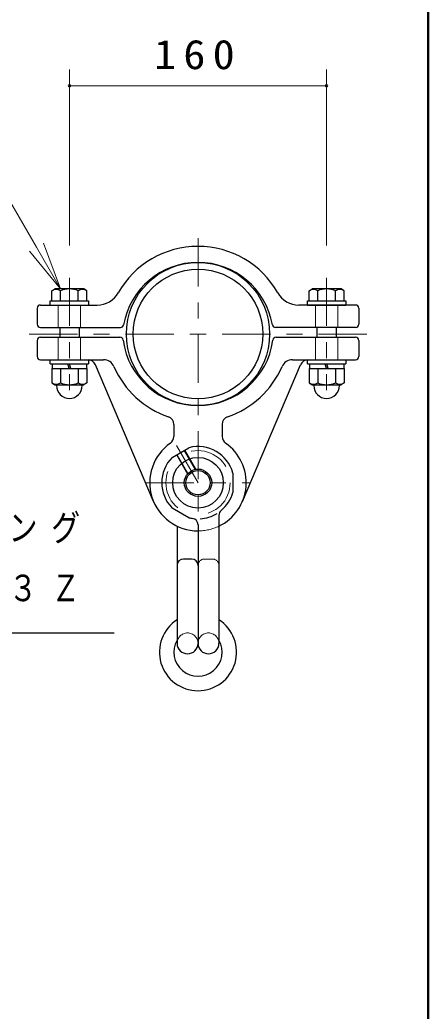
# Model space of a CAD drawing. Units: millimetres on the paper, with parts at other scales. Extents: x 200 to 813, y 141 to 438.
# Drawn here: x 576.4 to 601.8, y 228.9 to 290.6 of the extents above; entities that cross this region are included whole.
import ezdxf

# ---------------------------------------------------------------- set-up
doc = ezdxf.new("R2010")
doc.units = ezdxf.units.MM
doc.linetypes.add('USER1', pattern=[4.5, 2.5, -2])
doc.linetypes.add('USER2', pattern=[6, 3, -1, 1, -1])
for name, color, linetype, lineweight in [('A3図枠', 140, 'Continuous', 50), ('線', 2, 'Continuous', 25), ('補助', 2, 'Continuous', 13)]:
    doc.layers.add(name, color=color, linetype=linetype, lineweight=lineweight)
doc.styles.add('ＭＳ ゴシック', font='')
doc.styles.get('ＭＳ ゴシック').set_extended_font_data('MS Gothic')

# ---------------------------------------------------------------- blocks, each defined once
blk = doc.blocks.new('dimension_origin')
at = {"color": 0, "linetype": 'Continuous', "lineweight": -2}
blk.add_circle((0, 0), 1.25, dxfattribs=at)

msp = doc.modelspace()

# ---------------------------------------------------------------- linework, layer by layer
at = {"layer": 'A3図枠', "color": 7}
msp.add_line((601.826, 155.858), (601.826, 422.858), dxfattribs=at)
at = {"layer": '線', "color": 1, "linetype": 'USER2', "lineweight": 13}
for p, q in [((587.513, 277.016), (587.513, 258.306)), ((579.513, 274.561), (579.513, 267.561)), ((595.513, 274.561), (595.513, 267.561)), ((577.013, 271.061), (598.013, 271.061)), ((587.513, 261.806), (586.178, 264.117)), ((584.254, 261.806), (590.771, 261.806))]:
    msp.add_line(p, q, dxfattribs=at)
at = {"layer": '線'}
for p, q in [((578.416, 273.752), (578.613, 273.866)), ((578.416, 273.116), (578.416, 273.752)), ((580.413, 273.866), (578.613, 273.866)), ((578.964, 273.116), (578.964, 273.752)), ((580.061, 273.116), (580.061, 273.752)), ((580.61, 273.752), (580.413, 273.866)), ((580.61, 273.116), (580.61, 273.752)), ((594.416, 273.752), (594.613, 273.866)), ((594.416, 273.116), (594.416, 273.752)), ((596.413, 273.866), (594.613, 273.866)), ((594.964, 273.116), (594.964, 273.752)), ((596.061, 273.116), (596.061, 273.752)), ((596.61, 273.752), (596.413, 273.866)), ((596.61, 273.116), (596.61, 273.752)), ((578.313, 273.116), (580.713, 273.116)), ((578.313, 272.866), (578.313, 273.116)), ((578.313, 272.866), (580.713, 272.866)), ((578.416, 273.116), (580.61, 273.116)), ((580.713, 273.116), (580.713, 272.866)), ((594.313, 273.116), (596.713, 273.116)), ((594.313, 272.866), (594.313, 273.116)), ((594.313, 272.866), (596.713, 272.866)), ((594.416, 273.116), (596.61, 273.116)), ((596.713, 273.116), (596.713, 272.866)), ((578.913, 271.466), (578.913, 270.856)), ((580.113, 271.466), (580.113, 270.856)), ((594.913, 271.466), (594.913, 270.856)), ((596.113, 271.466), (596.113, 270.856)), ((578.313, 269.456), (580.713, 269.456)), ((578.313, 269.206), (578.313, 269.456)), ((578.313, 269.206), (580.713, 269.206)), ((578.438, 269.206), (580.588, 269.206)), ((578.438, 269.206), (578.438, 268.906)), ((579.496, 268.906), (579.415, 269.206)), ((579.61, 268.906), (579.529, 269.206)), ((580.588, 269.206), (580.588, 268.906)), ((580.713, 269.456), (580.713, 269.206)), ((594.313, 269.456), (596.713, 269.456)), ((594.313, 269.206), (594.313, 269.456)), ((594.313, 269.206), (596.713, 269.206)), ((594.438, 269.206), (596.588, 269.206)), ((594.438, 269.206), (594.438, 268.906)), ((595.496, 268.906), (595.415, 269.206)), ((595.61, 268.906), (595.529, 269.206)), ((596.588, 269.206), (596.588, 268.906)), ((596.713, 269.456), (596.713, 269.206)), ((578.416, 268.906), (580.61, 268.906)), ((578.416, 268.906), (578.416, 268.019)), ((578.438, 268.906), (580.588, 268.906)), ((578.964, 268.906), (578.964, 268.019)), ((580.061, 268.906), (580.061, 268.019)), ((580.61, 268.906), (580.61, 268.019)), ((594.416, 268.906), (596.61, 268.906)), ((594.416, 268.906), (594.416, 268.019)), ((594.438, 268.906), (596.588, 268.906)), ((594.964, 268.906), (594.964, 268.019)), ((596.061, 268.906), (596.061, 268.019)), ((596.61, 268.906), (596.61, 268.019)), ((578.416, 268.019), (578.613, 267.906)), ((578.613, 267.906), (580.413, 267.906)), ((578.713, 267.856), (578.713, 267.906)), ((580.313, 267.856), (580.313, 267.906)), ((580.61, 268.019), (580.413, 267.906)), ((594.416, 268.019), (594.613, 267.906)), ((594.613, 267.906), (596.413, 267.906)), ((594.713, 267.856), (594.713, 267.906)), ((596.313, 267.856), (596.313, 267.906)), ((596.61, 268.019), (596.413, 267.906))]:
    msp.add_line(p, q, dxfattribs=at)
at = {"layer": '線', "color": 7}
for p, q in [((577.713, 272.866), (581.249, 272.866)), ((597.313, 272.866), (593.777, 272.866)), ((577.513, 272.666), (577.513, 271.666)), ((597.513, 272.666), (597.513, 271.666)), ((577.713, 271.466), (582.687, 271.466)), ((597.313, 271.466), (592.338, 271.466)), ((577.513, 270.656), (577.513, 269.656)), ((577.713, 270.856), (582.656, 270.856)), ((592.369, 270.856), (597.313, 270.856)), ((597.513, 270.656), (597.513, 269.656)), ((577.713, 269.456), (581.643, 269.456)), ((584.75, 260.635), (581.142, 269.151)), ((590.275, 260.635), (593.883, 269.151)), ((593.383, 269.456), (597.313, 269.456)), ((586.013, 265.437), (586.013, 264.678)), ((589.013, 265.437), (589.013, 264.678)), ((585.909, 263.384), (586.948, 263.984)), ((589.681, 262.406), (589.681, 261.206)), ((586.948, 259.628), (585.909, 260.228)), ((588.813, 259.773), (588.813, 251.806)), ((587.513, 259.186), (587.513, 251.806)), ((586.213, 259.102), (586.213, 251.806)), ((587.513, 258.806), (587.513, 251.806)), ((587.113, 257.056), (586.613, 257.056))]:
    msp.add_line(p, q, dxfattribs=at)
at = {"layer": '線', "color": 4, "linetype": 'USER1', "lineweight": 13}
for p, q in [((578.813, 272.866), (578.813, 271.466)), ((580.213, 272.866), (580.213, 271.466)), ((594.813, 272.866), (594.813, 271.466)), ((596.213, 272.866), (596.213, 271.466)), ((578.813, 270.856), (578.813, 269.456)), ((580.213, 270.856), (580.213, 269.456)), ((594.813, 270.856), (594.813, 269.456)), ((596.213, 270.856), (596.213, 269.456)), ((586.855, 262.344), (586.169, 263.534)), ((586.883, 262.376), (586.203, 263.554)), ((587.333, 262.636), (586.654, 263.814)), ((587.375, 262.644), (586.688, 263.834)), ((587.913, 257.056), (588.413, 257.056))]:
    msp.add_line(p, q, dxfattribs=at)
at = {"layer": '線'}
for centre, radius in [((587.513, 271.061), 4.455), ((587.513, 271.061), 4.035), ((587.513, 261.806), 1.575), ((587.513, 261.806), 0.85), ((587.513, 261.806), 0.75)]:
    msp.add_circle(centre, radius, dxfattribs=at)
at = {"layer": '線', "color": 4, "linetype": 'USER1', "lineweight": 13}
msp.add_circle((587.513, 261.806), 2, dxfattribs=at)
at = {"layer": '線', "color": 7}
msp.add_circle((587.513, 261.806), 0.85, dxfattribs=at)
for centre, radius, start, end in [((587.513, 270.816), 5.7, 29.54161, 150.45839), ((587.513, 270.816), 4.7, 9.9896, 170.0104), ((581.249, 274.366), 1.5, 270, 330.45839), ((593.777, 274.366), 1.5, 209.54161, 270), ((577.713, 272.666), 0.2, 90, 180), ((597.313, 272.666), 0.2, 0, 90), ((577.713, 271.666), 0.2, 180, 270), ((582.687, 271.666), 0.2, 270, 350.0104), ((592.338, 271.666), 0.2, 189.9896, 270), ((597.313, 271.666), 0.2, 270, 0), ((577.713, 270.656), 0.2, 90, 180), ((582.656, 270.656), 0.2, 7.62293, 90), ((587.513, 271.306), 4.7, 187.62293, 352.37707), ((592.369, 270.656), 0.2, 90, 172.37707), ((597.313, 270.656), 0.2, 0, 90), ((577.713, 269.656), 0.2, 180, 270), ((597.313, 269.656), 0.2, 270, 0), ((580.681, 268.956), 0.5, 22.96524, 90), ((581.643, 268.756), 0.7, 23.48053, 90), ((587.513, 271.306), 5.7, 203.48054, 251.18094), ((587.513, 271.306), 5.7, 288.81906, 336.51947), ((593.383, 268.756), 0.7, 90, 156.51946), ((594.344, 268.956), 0.5, 90, 157.03475), ((585.513, 265.437), 0.5, 0, 71.18094), ((589.513, 265.437), 0.5, 108.81906, 180), ((587.513, 261.806), 3, 124.84991, 270), ((585.513, 264.678), 0.5, 304.8499, 0), ((587.513, 261.806), 3, 295.67929, 55.15009), ((589.513, 264.678), 0.5, 180, 235.15009), ((587.513, 261.806), 2.25, 15.46601, 104.53399), ((587.513, 261.806), 2.25, 135.46601, 224.53399), ((587.513, 261.806), 2.25, 309.90447, 344.53399), ((589.213, 259.773), 0.4, 129.90447, 180), ((587.513, 261.806), 2.25, 255.46601, 261.3184), ((587.113, 259.186), 0.4, 0, 81.3184), ((586.613, 256.656), 0.4, 90, 180), ((587.113, 256.656), 0.4, 0, 90), ((586.863, 251.806), 0.65, 180, 0), ((588.163, 251.806), 0.65, 180, 0)]:
    msp.add_arc(centre, radius, start, end, dxfattribs=at)
at = {"layer": '線'}
for centre, radius, start, end in [((578.69, 273.277), 0.548, 60.00001, 119.99999), ((579.513, 272.486), 1.38, 66.57346, 113.42654), ((580.335, 273.277), 0.548, 60.00001, 119.99999), ((594.69, 273.277), 0.548, 60.00001, 119.99999), ((595.513, 272.486), 1.38, 66.57346, 113.42654), ((596.335, 273.277), 0.548, 60.00001, 119.99999), ((578.69, 268.494), 0.548, 240.00001, 299.99999), ((579.513, 267.856), 0.8, 180, 0), ((579.513, 269.285), 1.38, 246.57346, 293.42654), ((580.335, 268.494), 0.548, 240.00001, 299.99999), ((594.69, 268.494), 0.548, 240.00001, 299.99999), ((595.513, 267.856), 0.8, 180, 0), ((595.513, 269.285), 1.38, 246.57346, 293.42654), ((596.335, 268.494), 0.548, 240.00001, 299.99999), ((587.513, 261.806), 2.25, 273.41244, 301.90804), ((587.513, 251.258), 2.4, 122.79717, 57.20283), ((587.513, 251.258), 1.5, 150.07357, 29.92643)]:
    msp.add_arc(centre, radius, start, end, dxfattribs=at)
at = {"layer": '線', "color": 4, "linetype": 'USER1', "lineweight": 13}
for centre, radius, start, end in [((587.513, 261.806), 3, 270, 295.67929), ((587.913, 256.656), 0.4, 90, 180), ((588.413, 256.656), 0.4, 0, 90), ((586.863, 251.806), 0.65, 0, 180), ((588.163, 251.806), 0.65, 0, 180)]:
    msp.add_arc(centre, radius, start, end, dxfattribs=at)
at = {"layer": '補助'}
for p, q in [((579.513, 276.561), (579.513, 287.516)), ((595.513, 276.561), (595.513, 287.516)), ((579.513, 286.516), (595.513, 286.516)), ((577.464, 276.464), (573.97, 282.516)), ((578.964, 273.866), (577.464, 276.464)), ((577.897, 276.714), (578.964, 273.866)), ((577.031, 276.214), (578.964, 273.866))]:
    msp.add_line(p, q, dxfattribs=at)
at = {"layer": '補助', "lineweight": 25}
msp.add_line((568.068, 252.456), (582.3, 252.456), dxfattribs=at)

# ---------------------------------------------------------------- block references
at = {"layer": '補助', "xscale": 0.0667, "yscale": 0.0667}
msp.add_blockref('dimension_origin', (579.513, 286.516), dxfattribs=at)
at = {"layer": '補助', "xscale": 0.0667, "yscale": 0.0667, "rotation": 180}
msp.add_blockref('dimension_origin', (595.513, 286.516), dxfattribs=at)

# ---------------------------------------------------------------- texts
at = {"layer": '補助', "style": 'ＭＳ ゴシック'}
for s, insert, char_height, attachment_point in [('\\T1.33;\\W1.1;160', (587.513, 287.516), 1.833, 8), ('\\T1.47;\\W0.8;ベアリング', (567.793, 259.831), 1.65, 1), ('\\T1.47;\\W0.8;６２０３Ｚ', (567.793, 256.081), 1.65, 1)]:
    msp.add_mtext(s, dxfattribs=dict(at, insert=insert, char_height=char_height, attachment_point=attachment_point))

doc.saveas('drawing.dxf')
